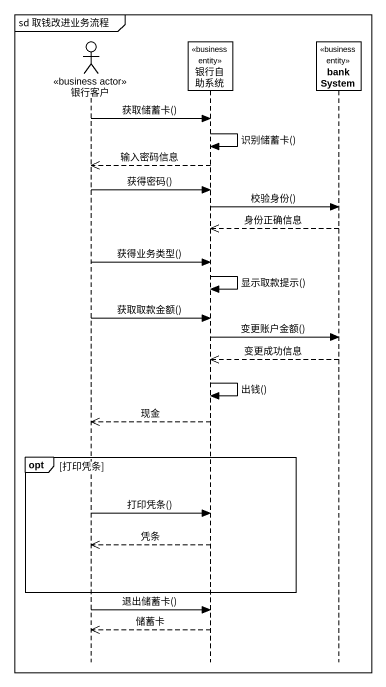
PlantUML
@startuml
mainframe sd 取钱改进业务流程
hide footbox
actor 银行客户 <<business actor>>
participant 银行自助系统 <<business entity>>
participant bankSystem <<business entity>>

银行客户 -> 银行自助系统 : 获取储蓄卡()
银行自助系统 -> 银行自助系统 : 识别储蓄卡()
银行自助系统 -->> 银行客户 : 输入密码信息
银行客户 -> 银行自助系统 : 获得密码()
银行自助系统 -> bankSystem : 校验身份()
bankSystem -->> 银行自助系统 : 身份正确信息
银行客户 -> 银行自助系统 : 获得业务类型()
银行自助系统 -> 银行自助系统 : 显示取款提示()
银行客户 -> 银行自助系统 : 获取取款金额()
银行自助系统 -> bankSystem : 变更账户金额()
bankSystem -->> 银行自助系统 : 变更成功信息
银行自助系统 -> 银行自助系统 : 出钱()
银行自助系统 -->> 银行客户 : 现金
opt 打印凭条
  银行客户 -> 银行自助系统 : 打印凭条()
  银行自助系统 -->> 银行客户 : 凭条
end
银行客户 -> 银行自助系统 : 退出储蓄卡()
银行自助系统 -->> 银行客户 : 储蓄卡
@enduml
